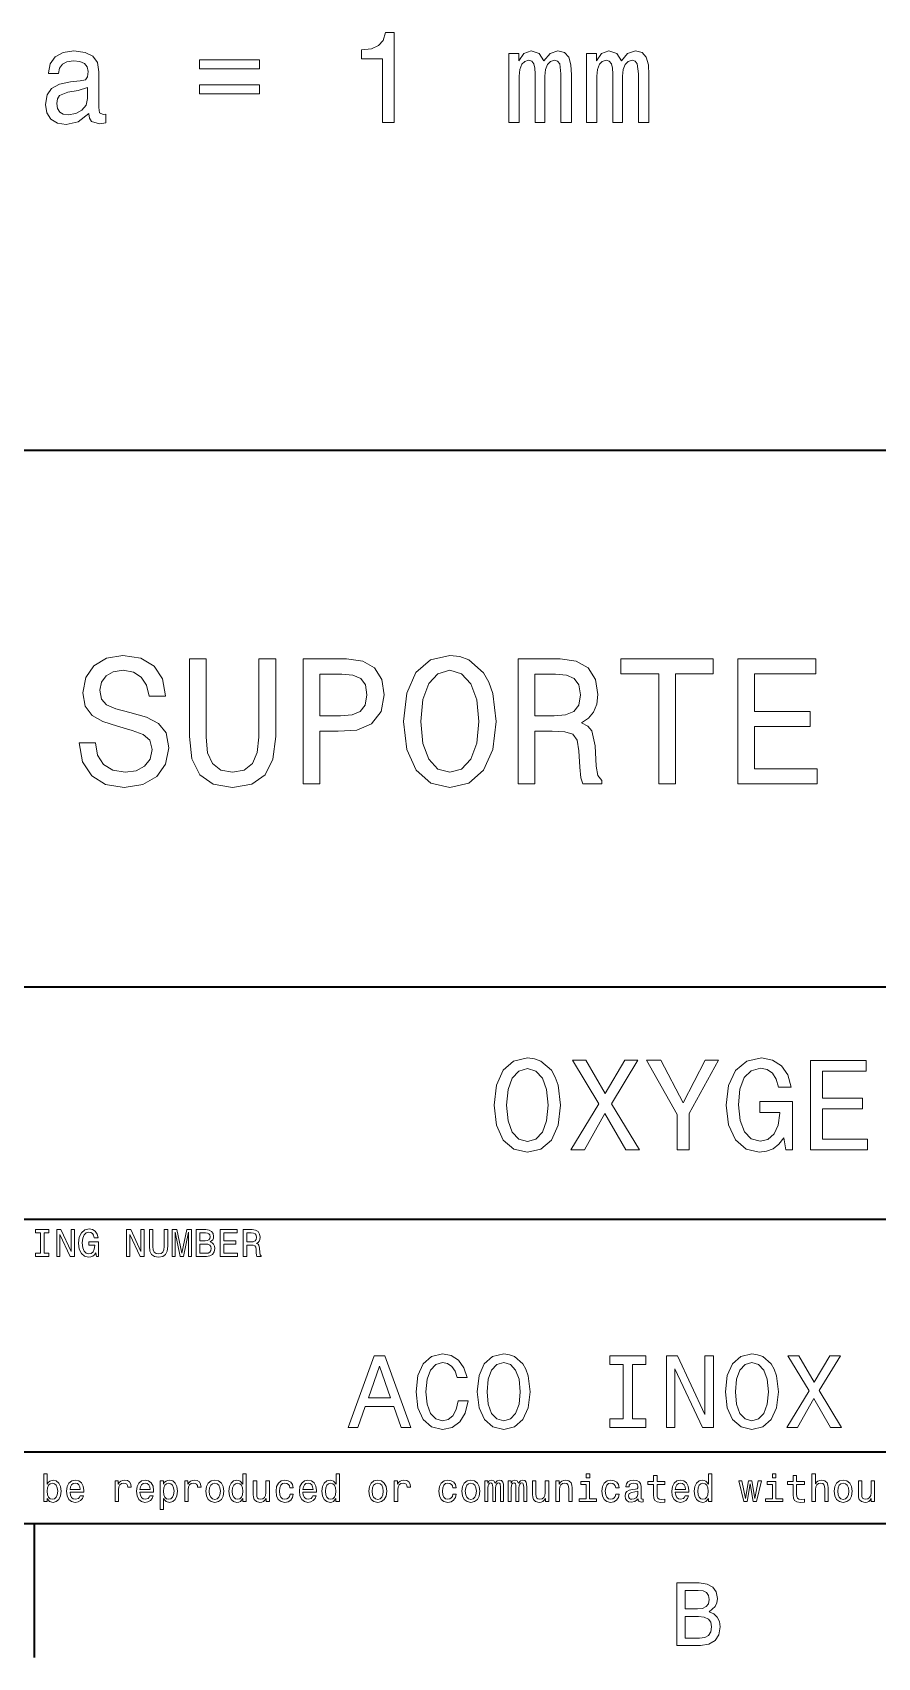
# Model space of a CAD drawing. Extents: x 0 to 594, y 0 to 420.
# Drawn here: x 445.3 to 492.5, y 2.5 to 93.3 of the extents above; entities that cross this region are included whole.
import ezdxf

# ---------------------------------------------------------------- set-up
doc = ezdxf.new("R2010")
doc.units = 0

msp = doc.modelspace()

# ---------------------------------------------------------------- linework, layer by layer
at = {"color": 7, "lineweight": 35}
for p, q in [((394, 70), (584, 70)), ((394, 40), (559, 40)), ((394, 27), (559, 27)), ((394, 14), (559, 14)), ((10, 10), (584, 10)), ((394, 10), (584, 10))]:
    msp.add_line(p, q, dxfattribs=at)
at = {"color": 7, "lineweight": 35, "ltscale": 0.1875}
msp.add_line((445.399994, 10), (445.399994, 2.5), dxfattribs=at)
at = {"color": 7, "lineweight": 13}
for points in [[(464.875397, 88.309875), (465.531036, 88.309875), (465.531036, 93.345901), (465.041107, 93.345901), (464.911438, 92.906418), (464.652069, 92.611031), (464.255798, 92.438118), (463.708252, 92.380478), (463.708252, 91.86895), (464.875397, 91.86895)], [(448.463318, 88.814201), (448.463318, 88.792587), (448.499329, 88.54763), (448.607391, 88.374718), (449.061279, 88.237831), (449.414307, 88.295464), (449.414307, 88.785378), (449.263, 88.763763), (449.061279, 88.85743), (449.025269, 89.145607), (449.025269, 91.148491), (448.938812, 91.660019), (448.686646, 92.020248), (448.247162, 92.236389), (447.627563, 92.315636), (447.022369, 92.229187), (446.575684, 91.98423), (446.294708, 91.602386), (446.20105, 91.098061), (446.20105, 91.054832), (446.770203, 91.054832), (446.820648, 91.35743), (446.979156, 91.573563), (447.238525, 91.703247), (447.605957, 91.753677), (447.958984, 91.717659), (448.211151, 91.609589), (448.362427, 91.422264), (448.412872, 91.162903), (448.384033, 90.860306), (448.268768, 90.709007), (447.980591, 90.636963), (447.440247, 90.57933), (446.820648, 90.449646), (446.381165, 90.219101), (446.121796, 89.858864), (446.042542, 89.325729), (446.114594, 88.85022), (446.337952, 88.497192), (446.698181, 88.273849), (447.195282, 88.194603), (447.865326, 88.345901)], [(454.652069, 91.811317), (454.652069, 91.314201), (458.002197, 91.314201), (458.002197, 91.811317)], [(471.935913, 88.309875), (472.519501, 88.309875), (472.519501, 90.896332), (472.555511, 91.285378), (472.663574, 91.56636), (472.829285, 91.732063), (473.045441, 91.796906), (473.218323, 91.739273), (473.333618, 91.595177), (473.391235, 91.35022), (473.412872, 91.026016), (473.412872, 88.309875), (473.960419, 88.309875), (473.960419, 90.896332), (473.996429, 91.278175), (474.104492, 91.559158), (474.277405, 91.732063), (474.493561, 91.796906), (474.666473, 91.739273), (474.781738, 91.595177), (474.85379, 91.026016), (474.85379, 88.309875), (475.437378, 88.309875), (475.437378, 90.982788), (475.401337, 91.537544), (475.286072, 91.962616), (475.055511, 92.221977), (474.680878, 92.315636), (474.241394, 92.171547), (473.902771, 91.753677), (473.6362, 92.164345), (473.189514, 92.315636), (472.77887, 92.171547), (472.497864, 91.768089), (472.497864, 92.178749), (471.935913, 92.178749)], [(476.273102, 88.309875), (476.856659, 88.309875), (476.856659, 90.896332), (476.8927, 91.285378), (477.000763, 91.56636), (477.166473, 91.732063), (477.382599, 91.796906), (477.555511, 91.739273), (477.670776, 91.595177), (477.728424, 91.35022), (477.750031, 91.026016), (477.750031, 88.309875), (478.297607, 88.309875), (478.297607, 90.896332), (478.333618, 91.278175), (478.441681, 91.559158), (478.614594, 91.732063), (478.83075, 91.796906), (479.003632, 91.739273), (479.118927, 91.595177), (479.190979, 91.026016), (479.190979, 88.309875), (479.774536, 88.309875), (479.774536, 90.982788), (479.738525, 91.537544), (479.62323, 91.962616), (479.3927, 92.221977), (479.018066, 92.315636), (478.578552, 92.171547), (478.23996, 91.753677), (477.973389, 92.164345), (477.526703, 92.315636), (477.116028, 92.171547), (476.835052, 91.768089), (476.835052, 92.178749), (476.273102, 92.178749)], [(448.391266, 89.664345), (448.30481, 89.289703), (448.074249, 89.001518), (447.728424, 88.814201), (447.303345, 88.749359), (447.029572, 88.785378), (446.835052, 88.90065), (446.712585, 89.102386), (446.676575, 89.383362), (446.705383, 89.635521), (446.820648, 89.815636), (447.281738, 90.017365), (447.865326, 90.103821), (448.391266, 90.276733)], [(454.652069, 90.41362), (454.652069, 89.923706), (458.002197, 89.923706), (458.002197, 90.41362)], [(448.829956, 53.643372), (447.912109, 53.643372), (448.113831, 52.574207), (448.618164, 51.787464), (449.394806, 51.3134), (450.443787, 51.14193), (451.482697, 51.303314), (452.259369, 51.747116), (452.753601, 52.443081), (452.93515, 53.36095), (452.783844, 54.188038), (452.360229, 54.722622), (451.674347, 55.075645), (450.75647, 55.337894), (449.969727, 55.529537), (449.455322, 55.751442), (449.162811, 56.074207), (449.072052, 56.578529), (449.162811, 57.032421), (449.425079, 57.375359), (449.828522, 57.607346), (450.38327, 57.688038), (450.94812, 57.587173), (451.391937, 57.314842), (451.684448, 56.86095), (451.825653, 56.245674), (452.7435, 56.245674), (452.7435, 56.26585), (452.582123, 57.213974), (452.108063, 57.920029), (451.361664, 58.363831), (450.353027, 58.515129), (449.445251, 58.363831), (448.739197, 57.940201), (448.285309, 57.28458), (448.123901, 56.437317), (448.255035, 55.680836), (448.638336, 55.166424), (449.2435, 54.823486), (450.070587, 54.561237), (450.887604, 54.32925), (451.502869, 54.107349), (451.876068, 53.78458), (452.007202, 53.260086), (451.886169, 52.725502), (451.573486, 52.322044), (451.099426, 52.069885), (450.484131, 51.989193), (449.798279, 52.100143), (449.273773, 52.422909), (448.940918, 52.947407)], [(454.085022, 53.996395), (454.226227, 52.735588), (454.670013, 51.837894), (455.416412, 51.323486), (456.495667, 51.14193), (457.56485, 51.323486), (458.311249, 51.837894), (458.755035, 52.725502), (458.906342, 53.996395), (458.906342, 58.333572), (457.968292, 58.333572), (457.968292, 53.945965), (457.877502, 53.088615), (457.605194, 52.473343), (457.141205, 52.110229), (456.495667, 51.989193), (455.829956, 52.110229), (455.365997, 52.473343), (455.093658, 53.078529), (455.01297, 53.945965), (455.01297, 58.333572), (454.085022, 58.333572)], [(460.439484, 51.333572), (461.367432, 51.333572), (461.367432, 54.288902), (462.39624, 54.288902), (463.43515, 54.339336), (464.262238, 54.692364), (464.796814, 55.378242), (464.978394, 56.31628), (464.837158, 57.183716), (464.433716, 57.819164), (463.768005, 58.20245), (462.860229, 58.333572), (460.439484, 58.333572)], [(466.047546, 54.833572), (466.229095, 53.260086), (466.753601, 52.100143), (467.570587, 51.384007), (468.639771, 51.14193), (469.698853, 51.384007), (470.52594, 52.100143), (471.040344, 53.260086), (471.231995, 54.833572), (471.040344, 56.396973), (470.818451, 57.032421), (470.52594, 57.556915), (469.698853, 58.273052), (469.194519, 58.454609), (468.639771, 58.525215), (467.560516, 58.273052), (466.7435, 57.567001), (466.229095, 56.407059)], [(472.462524, 51.333572), (473.400574, 51.333572), (473.400574, 54.288902), (474.358795, 54.288902), (475.06485, 54.258644), (475.508636, 54.117435), (475.750732, 53.78458), (475.851593, 53.18948), (475.902008, 52.2817), (475.962524, 51.6866), (476.083557, 51.333572), (477.142639, 51.333572), (477.142639, 51.525215), (476.910645, 51.807636), (476.829956, 52.33213), (476.759369, 53.461815), (476.587891, 54.298988), (476.355896, 54.561237), (475.992798, 54.75288), (476.39624, 55.005043), (476.67868, 55.358067), (476.860229, 55.801872), (476.920746, 56.336456), (476.779541, 57.183716), (476.376068, 57.819164), (475.710358, 58.20245), (474.802582, 58.333572), (472.462524, 58.333572)], [(480.319885, 51.333572), (481.247833, 51.333572), (481.247833, 57.486309), (483.365997, 57.486309), (483.365997, 58.333572), (478.19165, 58.333572), (478.19165, 57.486309), (480.319885, 57.486309)], [(484.737732, 51.333572), (489.175781, 51.333572), (489.175781, 52.180836), (485.66571, 52.180836), (485.66571, 54.551151), (488.792511, 54.551151), (488.792511, 55.388329), (485.66571, 55.388329), (485.66571, 57.486309), (489.095093, 57.486309), (489.095093, 58.333572), (484.737732, 58.333572)], [(462.608063, 57.476223), (463.213257, 57.415707), (463.657043, 57.224064), (463.919312, 56.871037), (464.010071, 56.31628), (463.90921, 55.731266), (463.636871, 55.378242), (463.172913, 55.196686), (462.537476, 55.146252), (461.367432, 55.146252), (461.367432, 57.476223)], [(467.015839, 54.833572), (467.126801, 56.054031), (467.459656, 56.951729), (467.97406, 57.496395), (468.639771, 57.688038), (469.29538, 57.496395), (469.809784, 56.941643), (470.142639, 56.043945), (470.263672, 54.833572), (470.142639, 53.61311), (469.809784, 52.715416), (469.29538, 52.17075), (468.639771, 51.989193), (467.97406, 52.17075), (467.459656, 52.715416), (467.126801, 53.603024)], [(474.540344, 57.476223), (475.155609, 57.415707), (475.589325, 57.224064), (475.861664, 56.871037), (475.952454, 56.31628), (475.851593, 55.731266), (475.579254, 55.378242), (475.115265, 55.196686), (474.479828, 55.146252), (473.400574, 55.146252), (473.400574, 57.476223)], [(471.125366, 33.381126), (471.255035, 32.257206), (471.629669, 31.428675), (472.213257, 30.917147), (472.976929, 30.744236), (473.733429, 30.917147), (474.324188, 31.428675), (474.69162, 32.257206), (474.828522, 33.381126), (474.69162, 34.497841), (474.533142, 34.951729), (474.324188, 35.32637), (473.733429, 35.837898), (473.373199, 35.967579), (472.976929, 36.018013), (472.206055, 35.837898), (471.622467, 35.333572), (471.255035, 34.505043)], [(475.404877, 30.881124), (476.161377, 30.881124), (477.306915, 32.905621), (478.47406, 30.881124), (479.237732, 30.881124), (477.674347, 33.453171), (479.158508, 35.888329), (478.430817, 35.888329), (477.328522, 34.036743), (476.247833, 35.888329), (475.491333, 35.888329), (476.968292, 33.445965)], [(482.02594, 30.881124), (482.02594, 32.905621), (483.668579, 35.888329), (482.919312, 35.888329), (481.687317, 33.518013), (480.440918, 35.888329), (479.641205, 35.888329), (481.355896, 32.862392), (481.355896, 30.881124)], [(487.306915, 31.551153), (487.429382, 30.881124), (487.789612, 30.881124), (487.789612, 33.582855), (485.966858, 33.582855), (485.966858, 32.970463), (487.090759, 32.970463), (487.090759, 32.927235), (487.004303, 32.264408), (486.773773, 31.774496), (486.420746, 31.464699), (485.981262, 31.363834), (485.491333, 31.493517), (485.109497, 31.882565), (484.864532, 32.523777), (484.778076, 33.402737), (484.85733, 34.274498), (485.102295, 34.915707), (485.491333, 35.304756), (486.017273, 35.441643), (486.377502, 35.369598), (486.672913, 35.16787), (486.889038, 34.82925), (487.011536, 34.375362), (487.724792, 34.375362), (487.537445, 35.067001), (487.184418, 35.585735), (486.687317, 35.902737), (486.060516, 36.018013), (485.239197, 35.837898), (484.619598, 35.311958), (484.223328, 34.483429), (484.086456, 33.381126), (484.223328, 32.271614), (484.619598, 31.443085), (485.203156, 30.917147), (485.938019, 30.744236), (486.348694, 30.801874), (486.716125, 30.945967), (487.033142, 31.198128)], [(488.812683, 30.881124), (491.982697, 30.881124), (491.982697, 31.486311), (489.475494, 31.486311), (489.475494, 33.179394), (491.708923, 33.179394), (491.708923, 33.777378), (489.475494, 33.777378), (489.475494, 35.275936), (491.925049, 35.275936), (491.925049, 35.881126), (488.812683, 35.881126)], [(471.816986, 33.381126), (471.89624, 34.252884), (472.134003, 34.894093), (472.501434, 35.283142), (472.976929, 35.420029), (473.445251, 35.283142), (473.812683, 34.886887), (474.050415, 34.245678), (474.136871, 33.381126), (474.050415, 32.509365), (473.812683, 31.868156), (473.445251, 31.479107), (472.976929, 31.349424), (472.501434, 31.479107), (472.134003, 31.868156), (471.89624, 32.502163)], [(445.755768, 25.100143), (445.479095, 25.100143), (445.479095, 24.918587), (446.231262, 24.918587), (446.231262, 25.100143), (445.95462, 25.100143), (445.95462, 26.23703), (446.231262, 26.23703), (446.231262, 26.418587), (445.479095, 26.418587), (445.479095, 26.23703), (445.755768, 26.23703)], [(446.663544, 24.918587), (446.842926, 24.918587), (446.842926, 26.148415), (447.417877, 24.918587), (447.649139, 24.918587), (447.649139, 26.418587), (447.46759, 26.418587), (447.46759, 25.188759), (446.899139, 26.418587), (446.663544, 26.418587)], [(448.853027, 25.119595), (448.889771, 24.918587), (448.997833, 24.918587), (448.997833, 25.729105), (448.451019, 25.729105), (448.451019, 25.545387), (448.788177, 25.545387), (448.788177, 25.532419), (448.762238, 25.333572), (448.693085, 25.186598), (448.587189, 25.093658), (448.455322, 25.0634), (448.30835, 25.102304), (448.193817, 25.219019), (448.120331, 25.411383), (448.094391, 25.675072), (448.118164, 25.936598), (448.19165, 26.128962), (448.30835, 26.245676), (448.466125, 26.286743), (448.574219, 26.265129), (448.662811, 26.204609), (448.727661, 26.103025), (448.764404, 25.966858), (448.978394, 25.966858), (448.92218, 26.174351), (448.816284, 26.329969), (448.667145, 26.425072), (448.479095, 26.459654), (448.232697, 26.405619), (448.046844, 26.247837), (447.927948, 25.999279), (447.886902, 25.668587), (447.927948, 25.335733), (448.046844, 25.087175), (448.221893, 24.929394), (448.442352, 24.87752), (448.565552, 24.894812), (448.675781, 24.93804), (448.770905, 25.013687)], [(450.567017, 24.918587), (450.746399, 24.918587), (450.746399, 26.148415), (451.32132, 24.918587), (451.552582, 24.918587), (451.552582, 26.418587), (451.371033, 26.418587), (451.371033, 25.188759), (450.802582, 26.418587), (450.567017, 26.418587)], [(451.844391, 25.489191), (451.874634, 25.219019), (451.969727, 25.026655), (452.1297, 24.916426), (452.360962, 24.87752), (452.590057, 24.916426), (452.75, 25.026655), (452.845093, 25.216858), (452.877533, 25.489191), (452.877533, 26.418587), (452.676514, 26.418587), (452.676514, 25.478386), (452.657074, 25.294668), (452.598694, 25.162823), (452.499268, 25.085012), (452.360962, 25.059076), (452.218292, 25.085012), (452.118866, 25.162823), (452.060516, 25.292505), (452.043243, 25.478386), (452.043243, 26.418587), (451.844391, 26.418587)], [(453.121765, 24.918587), (453.288177, 24.918587), (453.288177, 26.280258), (453.569153, 24.918587), (453.755035, 24.918587), (454.033875, 26.280258), (454.033875, 24.918587), (454.202454, 24.918587), (454.202454, 26.418587), (453.938751, 26.418587), (453.662109, 25.095819), (453.387604, 26.418587), (453.121765, 26.418587)], [(455.233429, 25.729105), (455.384735, 25.854465), (455.423645, 25.938759), (455.436615, 26.042505), (455.408508, 26.204609), (455.324219, 26.321325), (455.188049, 26.392651), (454.997833, 26.418587), (454.463989, 26.418587), (454.463989, 24.918587), (455.028107, 24.918587), (455.229095, 24.948847), (455.378235, 25.037462), (455.471191, 25.177952), (455.503601, 25.368155), (455.484161, 25.495676), (455.432281, 25.601583), (455.347992, 25.679394)], [(455.810516, 24.918587), (456.761536, 24.918587), (456.761536, 25.100143), (456.009369, 25.100143), (456.009369, 25.608068), (456.679382, 25.608068), (456.679382, 25.787462), (456.009369, 25.787462), (456.009369, 26.23703), (456.744232, 26.23703), (456.744232, 26.418587), (455.810516, 26.418587)], [(457.083588, 24.918587), (457.284576, 24.918587), (457.284576, 25.551872), (457.489929, 25.551872), (457.641205, 25.545387), (457.736328, 25.515129), (457.788177, 25.443804), (457.809814, 25.31628), (457.820618, 25.121758), (457.833588, 24.994236), (457.859497, 24.918587), (458.086456, 24.918587), (458.086456, 24.959654), (458.036743, 25.020172), (458.01947, 25.132565), (458.004333, 25.37464), (457.96759, 25.554033), (457.917877, 25.610229), (457.840057, 25.651297), (457.926514, 25.70533), (457.98703, 25.780979), (458.02594, 25.87608), (458.03891, 25.990633), (458.008636, 26.17219), (457.92218, 26.308357), (457.779541, 26.39049), (457.585022, 26.418587), (457.083588, 26.418587)], [(454.956787, 25.796108), (454.662842, 25.796108), (454.662842, 26.239193), (454.97406, 26.239193), (455.09079, 26.226223), (455.172913, 26.187319), (455.222626, 26.120316), (455.239929, 26.020893), (455.220459, 25.921469), (455.168579, 25.852304), (455.079987, 25.809076)], [(455.004333, 25.097982), (454.662842, 25.097982), (454.662842, 25.614552), (454.984863, 25.614552), (455.121033, 25.599422), (455.218292, 25.554033), (455.276672, 25.476223), (455.296112, 25.363832), (455.276672, 25.244955), (455.222626, 25.162823), (455.131836, 25.113111)], [(457.528809, 26.234869), (457.660675, 26.221901), (457.753601, 26.180834), (457.811951, 26.105186), (457.831421, 25.986311), (457.809814, 25.86095), (457.751434, 25.785301), (457.652008, 25.746397), (457.515839, 25.73559), (457.284576, 25.73559), (457.284576, 26.234869)], [(462.959625, 15.36023), (463.489899, 15.36023), (463.910645, 16.536022), (465.507202, 16.536022), (465.927948, 15.36023), (466.469727, 15.36023), (465.005737, 19.365993), (464.417847, 19.365993)], [(469.115265, 16.847261), (468.999969, 16.363111), (468.809784, 16.01729), (468.544647, 15.804034), (468.233398, 15.73487), (467.858765, 15.838616), (467.564819, 16.149857), (467.368866, 16.657061), (467.30545, 17.360229), (467.368866, 18.057636), (467.559052, 18.570604), (467.852997, 18.881844), (468.233398, 18.991354), (468.510071, 18.933718), (468.746368, 18.772335), (468.930817, 18.512968), (469.057617, 18.155619), (469.605164, 18.155619), (469.432251, 18.703171), (469.132538, 19.118156), (468.723328, 19.377522), (468.233398, 19.46974), (467.622467, 19.325649), (467.155609, 18.92219), (466.855896, 18.259365), (466.752136, 17.360229), (466.855896, 16.461096), (467.155609, 15.798271), (467.622467, 15.389049), (468.233398, 15.25072), (468.76944, 15.36023), (469.201721, 15.665706), (469.507202, 16.167147), (469.668579, 16.847261)], [(470.170013, 17.360229), (470.273773, 16.461096), (470.573456, 15.798271), (471.040344, 15.389049), (471.651276, 15.25072), (472.25647, 15.389049), (472.729095, 15.798271), (473.023041, 16.461096), (473.132538, 17.360229), (473.023041, 18.253601), (472.89624, 18.616714), (472.729095, 18.916426), (472.25647, 19.325649), (471.968292, 19.429394), (471.651276, 19.46974), (471.034576, 19.325649), (470.567719, 18.92219), (470.273773, 18.259365)], [(478.325623, 15.84438), (477.587891, 15.84438), (477.587891, 15.36023), (479.593628, 15.36023), (479.593628, 15.84438), (478.855896, 15.84438), (478.855896, 18.87608), (479.593628, 18.87608), (479.593628, 19.360229), (477.587891, 19.360229), (477.587891, 18.87608), (478.325623, 18.87608)], [(480.746368, 15.36023), (481.224762, 15.36023), (481.224762, 18.639769), (482.757904, 15.36023), (483.374634, 15.36023), (483.374634, 19.360229), (482.890472, 19.360229), (482.890472, 16.080692), (481.374634, 19.360229), (480.746368, 19.360229)], [(484.048981, 17.360229), (484.15271, 16.461096), (484.452423, 15.798271), (484.919281, 15.389049), (485.530243, 15.25072), (486.135437, 15.389049), (486.608063, 15.798271), (486.902008, 16.461096), (487.011505, 17.360229), (486.902008, 18.253601), (486.775208, 18.616714), (486.608063, 18.916426), (486.135437, 19.325649), (485.847229, 19.429394), (485.530243, 19.46974), (484.913513, 19.325649), (484.446655, 18.92219), (484.15271, 18.259365)], [(487.472595, 15.36023), (488.077789, 15.36023), (488.994232, 16.979828), (489.927948, 15.36023), (490.538879, 15.36023), (489.288177, 17.417868), (490.475494, 19.365993), (489.893341, 19.365993), (489.011505, 17.884726), (488.146942, 19.365993), (487.541779, 19.365993), (488.723328, 17.412104)], [(464.095093, 17.025936), (464.711792, 18.789625), (465.328522, 17.025936)], [(470.723328, 17.360229), (470.786713, 18.057636), (470.976929, 18.570604), (471.270874, 18.881844), (471.651276, 18.991354), (472.025909, 18.881844), (472.319855, 18.564842), (472.510071, 18.051872), (472.579224, 17.360229), (472.510071, 16.662825), (472.319855, 16.149857), (472.025909, 15.838616), (471.651276, 15.73487), (471.270874, 15.838616), (470.976929, 16.149857), (470.786713, 16.657061)], [(484.602295, 17.360229), (484.66568, 18.057636), (484.855896, 18.570604), (485.149841, 18.881844), (485.530243, 18.991354), (485.904877, 18.881844), (486.198822, 18.564842), (486.389038, 18.051872), (486.458191, 17.360229), (486.389038, 16.662825), (486.198822, 16.149857), (485.904877, 15.838616), (485.530243, 15.73487), (485.149841, 15.838616), (484.855896, 16.149857), (484.66568, 16.657061)], [(446.127502, 11.393732), (446.268005, 11.227305), (446.460358, 11.173271), (446.641907, 11.214337), (446.786743, 11.337536), (446.877502, 11.534222), (446.912079, 11.79575), (446.877502, 12.057277), (446.784576, 12.251801), (446.641907, 12.372839), (446.460358, 12.416066), (446.270142, 12.359871), (446.192352, 12.290707), (446.127502, 12.197767), (446.127502, 12.766211), (445.937317, 12.766211), (445.937317, 11.214337), (446.127502, 11.214337)], [(457.070587, 11.393732), (457.070587, 11.214337), (457.260773, 11.214337), (457.260773, 12.766211), (457.072754, 12.766211), (457.072754, 12.197767), (456.927917, 12.362032), (456.839294, 12.400937), (456.737732, 12.416066), (456.554016, 12.372839), (456.411346, 12.251801), (456.31842, 12.057277), (456.286011, 11.79575), (456.31842, 11.534222), (456.411346, 11.337536), (456.554016, 11.214337), (456.737732, 11.173271), (456.839294, 11.188401), (456.930084, 11.227305)], [(462.275208, 11.393732), (462.275208, 11.214337), (462.465393, 11.214337), (462.465393, 12.766211), (462.277344, 12.766211), (462.277344, 12.197767), (462.132538, 12.362032), (462.043915, 12.400937), (461.942322, 12.416066), (461.758606, 12.372839), (461.615967, 12.251801), (461.523041, 12.057277), (461.490601, 11.79575), (461.523041, 11.534222), (461.615967, 11.337536), (461.758606, 11.214337), (461.942322, 11.173271), (462.043915, 11.188401), (462.134705, 11.227305)], [(476.462524, 12.766211), (476.261536, 12.766211), (476.261536, 12.550073), (476.462524, 12.550073)], [(483.093689, 11.393732), (483.093689, 11.214337), (483.283875, 11.214337), (483.283875, 12.766211), (483.095825, 12.766211), (483.095825, 12.197767), (482.951019, 12.362032), (482.862396, 12.400937), (482.760803, 12.416066), (482.577087, 12.372839), (482.434448, 12.251801), (482.341522, 12.057277), (482.309082, 11.79575), (482.341522, 11.534222), (482.434448, 11.337536), (482.577087, 11.214337), (482.760803, 11.173271), (482.862396, 11.188401), (482.953186, 11.227305)], [(486.871765, 12.766211), (486.670776, 12.766211), (486.670776, 12.550073), (486.871765, 12.550073)], [(488.8862, 11.214337), (489.076385, 11.214337), (489.076385, 11.884366), (489.095856, 12.037825), (489.158508, 12.150216), (489.255798, 12.21938), (489.385468, 12.245317), (489.489227, 12.223703), (489.554077, 12.165346), (489.586487, 12.068084), (489.59729, 11.938401), (489.59729, 11.214337), (489.787476, 11.214337), (489.787476, 11.977305), (489.778839, 12.130764), (489.739929, 12.258286), (489.612427, 12.375), (489.413574, 12.416066), (489.305481, 12.400937), (489.212555, 12.359871), (489.134766, 12.295029), (489.076385, 12.206412), (489.076385, 12.766211), (488.8862, 12.766211)], [(446.71756, 11.79575), (446.695953, 11.601225), (446.637604, 11.458573), (446.544647, 11.372118), (446.427948, 11.34402), (446.300415, 11.372118), (446.207489, 11.458573), (446.149109, 11.599064), (446.129669, 11.79575), (446.149109, 11.990274), (446.207489, 12.130764), (446.300415, 12.215057), (446.427948, 12.245317), (446.544647, 12.215057), (446.637604, 12.128603), (446.695953, 11.988112)], [(447.41568, 11.739553), (448.176483, 11.739553), (448.17865, 11.82817), (448.144073, 12.076729), (448.048981, 12.262609), (447.897675, 12.375), (447.696655, 12.416066), (447.5, 12.372839), (447.348694, 12.251801), (447.251434, 12.055116), (447.216858, 11.79575), (447.249268, 11.5299), (447.346527, 11.335375), (447.495667, 11.214337), (447.690186, 11.173271), (447.858765, 11.201369), (447.997101, 11.274856), (448.098694, 11.391571), (448.157043, 11.547191), (447.968994, 11.547191), (447.930115, 11.460735), (447.873901, 11.395893), (447.713959, 11.34402), (447.590759, 11.367796), (447.497833, 11.443444), (447.437317, 11.566643), (447.41568, 11.733069)], [(447.41568, 11.899496), (447.439453, 12.048632), (447.497833, 12.158862), (447.586426, 12.225864), (447.703156, 12.24964), (447.817719, 12.225864), (447.906311, 12.158862), (447.960358, 12.048632), (447.979797, 11.899496)], [(449.922882, 11.214337), (450.113098, 11.214337), (450.113098, 11.877882), (450.132538, 12.037825), (450.190918, 12.152378), (450.286011, 12.221542), (450.413513, 12.245317), (450.508636, 12.230187), (450.579956, 12.18696), (450.623169, 12.113473), (450.638306, 12.01405), (450.830688, 12.01405), (450.804749, 12.189121), (450.733398, 12.314482), (450.614532, 12.39013), (450.452423, 12.416066), (450.342194, 12.398775), (450.247101, 12.355548), (450.162811, 12.282061), (450.095795, 12.182637), (450.095795, 12.375), (449.922882, 12.375)], [(451.319153, 11.739553), (452.079956, 11.739553), (452.082123, 11.82817), (452.047546, 12.076729), (451.952423, 12.262609), (451.801147, 12.375), (451.600128, 12.416066), (451.403442, 12.372839), (451.252136, 12.251801), (451.154877, 12.055116), (451.1203, 11.79575), (451.15271, 11.5299), (451.249969, 11.335375), (451.399109, 11.214337), (451.593628, 11.173271), (451.762238, 11.201369), (451.900543, 11.274856), (452.002136, 11.391571), (452.060486, 11.547191), (451.872467, 11.547191), (451.833557, 11.460735), (451.777344, 11.395893), (451.617401, 11.34402), (451.494202, 11.367796), (451.401276, 11.443444), (451.340759, 11.566643), (451.319153, 11.733069)], [(451.319153, 11.899496), (451.342926, 12.048632), (451.401276, 12.158862), (451.489899, 12.225864), (451.606598, 12.24964), (451.721161, 12.225864), (451.809784, 12.158862), (451.8638, 12.048632), (451.88327, 11.899496)], [(452.63327, 12.195605), (452.63327, 12.375), (452.443054, 12.375), (452.443054, 10.76477), (452.63327, 10.76477), (452.63327, 11.391571), (452.700256, 11.289986), (452.775909, 11.222982), (452.966125, 11.173271), (453.147675, 11.214337), (453.290314, 11.337536), (453.38327, 11.532061), (453.417847, 11.79575), (453.38327, 12.057277), (453.290314, 12.251801), (453.147675, 12.372839), (452.966125, 12.416066), (452.862366, 12.403098), (452.773743, 12.362032), (452.69812, 12.292868)], [(452.933685, 11.34402), (452.806183, 11.372118), (452.713226, 11.458573), (452.654877, 11.599064), (452.635437, 11.79575), (452.654877, 11.990274), (452.713226, 12.130764), (452.806183, 12.215057), (452.933685, 12.245317), (453.050415, 12.215057), (453.143341, 12.128603), (453.201721, 11.988112), (453.223328, 11.79575), (453.201721, 11.601225), (453.143341, 11.458573), (453.050415, 11.372118)], [(453.826355, 11.214337), (454.016541, 11.214337), (454.016541, 11.877882), (454.036011, 12.037825), (454.09436, 12.152378), (454.189453, 12.221542), (454.316986, 12.245317), (454.412079, 12.230187), (454.483398, 12.18696), (454.526642, 12.113473), (454.541748, 12.01405), (454.734131, 12.01405), (454.708191, 12.189121), (454.636871, 12.314482), (454.517975, 12.39013), (454.355896, 12.416066), (454.245667, 12.398775), (454.150543, 12.355548), (454.066254, 12.282061), (453.999268, 12.182637), (453.999268, 12.375), (453.826355, 12.375)], [(454.999969, 11.793588), (455.034546, 11.5299), (455.133972, 11.335375), (455.291748, 11.214337), (455.503571, 11.173271), (455.713226, 11.214337), (455.871002, 11.333214), (455.970428, 11.527738), (456.007172, 11.793588), (455.970428, 12.057277), (455.871002, 12.253963), (455.713226, 12.372839), (455.503571, 12.416066), (455.291748, 12.372839), (455.133972, 12.251801), (455.034546, 12.057277)], [(455.194489, 11.79575), (455.213959, 11.990274), (455.274475, 12.130764), (455.371735, 12.217219), (455.503571, 12.247478), (455.63327, 12.217219), (455.73053, 12.132925), (455.791046, 11.990274), (455.812653, 11.79575), (455.791046, 11.599064), (455.73053, 11.456412), (455.63327, 11.369957), (455.503571, 11.341859), (455.371735, 11.369957), (455.274475, 11.456412), (455.213959, 11.599064)], [(456.770142, 12.245317), (456.895508, 12.215057), (456.990601, 12.130764), (457.046814, 11.990274), (457.06842, 11.79575), (457.046814, 11.599064), (456.990601, 11.458573), (456.895508, 11.372118), (456.770142, 11.34402), (456.651276, 11.372118), (456.560486, 11.458573), (456.499969, 11.601225), (456.48053, 11.79575), (456.499969, 11.988112), (456.560486, 12.128603), (456.651276, 12.215057)], [(458.553284, 12.375), (458.363098, 12.375), (458.363098, 11.704971), (458.341461, 11.549352), (458.278778, 11.43696), (458.181519, 11.367796), (458.054016, 11.346182), (457.952423, 11.363473), (457.887573, 11.415346), (457.85083, 11.503963), (457.842194, 11.629323), (457.842194, 12.375), (457.651978, 12.375), (457.651978, 11.612032), (457.658478, 11.458573), (457.699524, 11.331052), (457.82489, 11.214337), (458.025909, 11.173271), (458.133972, 11.188401), (458.226929, 11.227305), (458.306885, 11.294309), (458.371735, 11.391571), (458.371735, 11.214337), (458.553284, 11.214337)], [(459.698822, 11.990274), (459.886841, 11.990274), (459.847961, 12.163185), (459.755005, 12.299352), (459.610199, 12.383646), (459.42215, 12.416066), (459.214661, 12.372839), (459.056885, 12.251801), (458.957458, 12.055116), (458.922882, 11.791427), (458.955292, 11.5299), (459.052551, 11.335375), (459.206024, 11.214337), (459.41568, 11.173271), (459.601563, 11.205692), (459.746368, 11.29647), (459.845795, 11.439121), (459.889038, 11.629323), (459.707458, 11.629323), (459.675049, 11.508286), (459.614532, 11.417507), (459.528076, 11.361311), (459.42215, 11.34402), (459.290314, 11.372118), (459.195221, 11.458573), (459.136841, 11.599064), (459.117401, 11.797911), (459.136841, 11.992435), (459.197388, 12.132925), (459.294647, 12.21938), (459.42215, 12.24964), (459.534546, 12.230187), (459.618835, 12.180475), (459.675049, 12.098343)], [(460.427216, 11.739553), (461.188019, 11.739553), (461.190186, 11.82817), (461.155579, 12.076729), (461.060486, 12.262609), (460.90918, 12.375), (460.708191, 12.416066), (460.511505, 12.372839), (460.360199, 12.251801), (460.262939, 12.055116), (460.228363, 11.79575), (460.260773, 11.5299), (460.358032, 11.335375), (460.507172, 11.214337), (460.701691, 11.173271), (460.8703, 11.201369), (461.008606, 11.274856), (461.110199, 11.391571), (461.168579, 11.547191), (460.98053, 11.547191), (460.94162, 11.460735), (460.885437, 11.395893), (460.725464, 11.34402), (460.602295, 11.367796), (460.509338, 11.443444), (460.448822, 11.566643), (460.427216, 11.733069)], [(460.427216, 11.899496), (460.450989, 12.048632), (460.509338, 12.158862), (460.597961, 12.225864), (460.714661, 12.24964), (460.829224, 12.225864), (460.917847, 12.158862), (460.971863, 12.048632), (460.991333, 11.899496)], [(461.974762, 12.245317), (462.100128, 12.215057), (462.195221, 12.130764), (462.251404, 11.990274), (462.273041, 11.79575), (462.251404, 11.599064), (462.195221, 11.458573), (462.100128, 11.372118), (461.974762, 11.34402), (461.855896, 11.372118), (461.765106, 11.458573), (461.70459, 11.601225), (461.68512, 11.79575), (461.70459, 11.988112), (461.765106, 12.128603), (461.855896, 12.215057)], [(464.108032, 11.793588), (464.142639, 11.5299), (464.242065, 11.335375), (464.399841, 11.214337), (464.611633, 11.173271), (464.821289, 11.214337), (464.979095, 11.333214), (465.078491, 11.527738), (465.115265, 11.793588), (465.078491, 12.057277), (464.979095, 12.253963), (464.821289, 12.372839), (464.611633, 12.416066), (464.399841, 12.372839), (464.242065, 12.251801), (464.142639, 12.057277)], [(464.302582, 11.79575), (464.322021, 11.990274), (464.382538, 12.130764), (464.479797, 12.217219), (464.611633, 12.247478), (464.741333, 12.217219), (464.838593, 12.132925), (464.899109, 11.990274), (464.920715, 11.79575), (464.899109, 11.599064), (464.838593, 11.456412), (464.741333, 11.369957), (464.611633, 11.341859), (464.479797, 11.369957), (464.382538, 11.456412), (464.322021, 11.599064)], [(465.536743, 11.214337), (465.726929, 11.214337), (465.726929, 11.877882), (465.746368, 12.037825), (465.804749, 12.152378), (465.899841, 12.221542), (466.027344, 12.245317), (466.122467, 12.230187), (466.193787, 12.18696), (466.237, 12.113473), (466.252136, 12.01405), (466.444519, 12.01405), (466.418579, 12.189121), (466.347229, 12.314482), (466.228363, 12.39013), (466.066254, 12.416066), (465.956024, 12.398775), (465.860931, 12.355548), (465.776642, 12.282061), (465.709625, 12.182637), (465.709625, 12.375), (465.536743, 12.375)], [(468.806885, 11.990274), (468.994934, 11.990274), (468.956055, 12.163185), (468.863098, 12.299352), (468.718292, 12.383646), (468.530243, 12.416066), (468.322754, 12.372839), (468.164978, 12.251801), (468.065552, 12.055116), (468.030975, 11.791427), (468.063385, 11.5299), (468.160645, 11.335375), (468.314117, 11.214337), (468.523773, 11.173271), (468.709656, 11.205692), (468.854462, 11.29647), (468.953888, 11.439121), (468.997101, 11.629323), (468.815552, 11.629323), (468.783142, 11.508286), (468.722595, 11.417507), (468.636169, 11.361311), (468.530243, 11.34402), (468.398407, 11.372118), (468.303284, 11.458573), (468.244934, 11.599064), (468.225494, 11.797911), (468.244934, 11.992435), (468.305481, 12.132925), (468.40271, 12.21938), (468.530243, 12.24964), (468.642639, 12.230187), (468.726929, 12.180475), (468.783142, 12.098343)], [(469.312683, 11.793588), (469.34726, 11.5299), (469.446686, 11.335375), (469.604462, 11.214337), (469.816284, 11.173271), (470.02594, 11.214337), (470.183716, 11.333214), (470.283142, 11.527738), (470.319885, 11.793588), (470.283142, 12.057277), (470.183716, 12.253963), (470.02594, 12.372839), (469.816284, 12.416066), (469.604462, 12.372839), (469.446686, 12.251801), (469.34726, 12.057277)], [(469.507202, 11.79575), (469.526642, 11.990274), (469.587158, 12.130764), (469.684418, 12.217219), (469.816284, 12.247478), (469.945953, 12.217219), (470.043213, 12.132925), (470.103729, 11.990274), (470.125366, 11.79575), (470.103729, 11.599064), (470.043213, 11.456412), (469.945953, 11.369957), (469.816284, 11.341859), (469.684418, 11.369957), (469.587158, 11.456412), (469.526642, 11.599064)], [(470.59436, 11.214337), (470.76944, 11.214337), (470.76944, 11.990274), (470.780243, 12.106989), (470.812683, 12.191282), (470.862366, 12.240994), (470.927216, 12.260447), (470.979095, 12.243155), (471.013672, 12.199928), (471.030975, 12.126441), (471.037445, 12.029179), (471.037445, 11.214337), (471.201721, 11.214337), (471.201721, 11.990274), (471.212524, 12.104827), (471.244934, 12.189121), (471.296814, 12.240994), (471.361664, 12.260447), (471.413544, 12.243155), (471.44812, 12.199928), (471.469727, 12.029179), (471.469727, 11.214337), (471.644806, 11.214337), (471.644806, 12.016211), (471.634003, 12.182637), (471.599426, 12.310159), (471.530243, 12.387968), (471.417847, 12.416066), (471.286011, 12.372839), (471.184448, 12.247478), (471.104462, 12.370678), (470.970459, 12.416066), (470.84726, 12.372839), (470.76297, 12.251801), (470.76297, 12.375), (470.59436, 12.375)], [(471.895538, 11.214337), (472.070618, 11.214337), (472.070618, 11.990274), (472.081421, 12.106989), (472.113831, 12.191282), (472.163544, 12.240994), (472.228394, 12.260447), (472.280243, 12.243155), (472.314819, 12.199928), (472.332123, 12.126441), (472.338623, 12.029179), (472.338623, 11.214337), (472.502869, 11.214337), (472.502869, 11.990274), (472.513672, 12.104827), (472.546112, 12.189121), (472.597961, 12.240994), (472.662811, 12.260447), (472.714691, 12.243155), (472.749268, 12.199928), (472.770874, 12.029179), (472.770874, 11.214337), (472.945953, 11.214337), (472.945953, 12.016211), (472.93515, 12.182637), (472.900574, 12.310159), (472.831421, 12.387968), (472.719025, 12.416066), (472.587158, 12.372839), (472.485596, 12.247478), (472.405609, 12.370678), (472.271606, 12.416066), (472.148407, 12.372839), (472.064117, 12.251801), (472.064117, 12.375), (471.895538, 12.375)], [(474.167145, 12.375), (473.976929, 12.375), (473.976929, 11.704971), (473.955322, 11.549352), (473.892639, 11.43696), (473.79538, 11.367796), (473.667847, 11.346182), (473.566284, 11.363473), (473.501434, 11.415346), (473.464691, 11.503963), (473.456055, 11.629323), (473.456055, 12.375), (473.265839, 12.375), (473.265839, 11.612032), (473.272339, 11.458573), (473.313416, 11.331052), (473.438751, 11.214337), (473.639771, 11.173271), (473.747833, 11.188401), (473.840759, 11.227305), (473.920746, 11.294309), (473.985596, 11.391571), (473.985596, 11.214337), (474.167145, 11.214337)], [(474.573486, 11.214337), (474.763672, 11.214337), (474.763672, 11.884366), (474.783142, 12.037825), (474.845825, 12.150216), (474.943085, 12.21938), (475.072754, 12.245317), (475.176514, 12.223703), (475.241364, 12.165346), (475.273773, 12.068084), (475.284576, 11.938401), (475.284576, 11.214337), (475.474792, 11.214337), (475.474792, 11.977305), (475.466125, 12.130764), (475.427246, 12.258286), (475.299713, 12.375), (475.100861, 12.416066), (474.990631, 12.400937), (474.897705, 12.359871), (474.817719, 12.290707), (474.755035, 12.197767), (474.755035, 12.375), (474.573486, 12.375)], [(476.456055, 11.37428), (476.456055, 12.336096), (475.96759, 12.336096), (475.96759, 12.173991), (476.265869, 12.173991), (476.265869, 11.37428), (475.876801, 11.37428), (475.876801, 11.214337), (476.849426, 11.214337), (476.849426, 11.37428)], [(477.914978, 11.990274), (478.103027, 11.990274), (478.064117, 12.163185), (477.971191, 12.299352), (477.826355, 12.383646), (477.638336, 12.416066), (477.430847, 12.372839), (477.273071, 12.251801), (477.173645, 12.055116), (477.139038, 11.791427), (477.171478, 11.5299), (477.268738, 11.335375), (477.42218, 11.214337), (477.631836, 11.173271), (477.817719, 11.205692), (477.962524, 11.29647), (478.061951, 11.439121), (478.105194, 11.629323), (477.923645, 11.629323), (477.891205, 11.508286), (477.830688, 11.417507), (477.744232, 11.361311), (477.638336, 11.34402), (477.50647, 11.372118), (477.411377, 11.458573), (477.353027, 11.599064), (477.333588, 11.797911), (477.353027, 11.992435), (477.413544, 12.132925), (477.510803, 12.21938), (477.638336, 12.24964), (477.750732, 12.230187), (477.835022, 12.180475), (477.891205, 12.098343)], [(479.166443, 11.365634), (479.166443, 11.35915), (479.177246, 11.285663), (479.209656, 11.233789), (479.345825, 11.192723), (479.451721, 11.210014), (479.451721, 11.356989), (479.406342, 11.350505), (479.345825, 11.378602), (479.335022, 11.465057), (479.335022, 12.065923), (479.309082, 12.21938), (479.233429, 12.32745), (479.101593, 12.392291), (478.91571, 12.416066), (478.734161, 12.39013), (478.600159, 12.316643), (478.515869, 12.202089), (478.487762, 12.050793), (478.487762, 12.037825), (478.658508, 12.037825), (478.673645, 12.128603), (478.721191, 12.193444), (478.799011, 12.232349), (478.909241, 12.247478), (479.015137, 12.236671), (479.09079, 12.204251), (479.136169, 12.148055), (479.151306, 12.070245), (479.142639, 11.979467), (479.108093, 11.934078), (479.021606, 11.912464), (478.859497, 11.895173), (478.673645, 11.856268), (478.541809, 11.787104), (478.463989, 11.679035), (478.440216, 11.519093), (478.461823, 11.376441), (478.528809, 11.270534), (478.636902, 11.20353), (478.786011, 11.179755), (478.98703, 11.225144)], [(480.033142, 12.173991), (480.033142, 11.59258), (480.046112, 11.404539), (480.106628, 11.274856), (480.227661, 11.199207), (480.433014, 11.173271), (480.657776, 11.184078), (480.657776, 11.348343), (480.49353, 11.335375), (480.344391, 11.352666), (480.264404, 11.4067), (480.229828, 11.497478), (480.223358, 11.625), (480.223358, 12.173991), (480.657776, 12.173991), (480.657776, 12.336096), (480.223358, 12.336096), (480.223358, 12.675432), (480.033142, 12.675432), (480.033142, 12.336096), (479.70462, 12.336096), (479.70462, 12.173991)], [(481.245697, 11.739553), (482.0065, 11.739553), (482.008667, 11.82817), (481.97406, 12.076729), (481.878967, 12.262609), (481.727661, 12.375), (481.526672, 12.416066), (481.329987, 12.372839), (481.17868, 12.251801), (481.081421, 12.055116), (481.046844, 11.79575), (481.079254, 11.5299), (481.176514, 11.335375), (481.325653, 11.214337), (481.520172, 11.173271), (481.688782, 11.201369), (481.827087, 11.274856), (481.92868, 11.391571), (481.987061, 11.547191), (481.799011, 11.547191), (481.760101, 11.460735), (481.703918, 11.395893), (481.543945, 11.34402), (481.420776, 11.367796), (481.32782, 11.443444), (481.267303, 11.566643), (481.245697, 11.733069)], [(481.245697, 11.899496), (481.26947, 12.048632), (481.32782, 12.158862), (481.416443, 12.225864), (481.533142, 12.24964), (481.647705, 12.225864), (481.736328, 12.158862), (481.790344, 12.048632), (481.809814, 11.899496)], [(482.793243, 12.245317), (482.91861, 12.215057), (483.013702, 12.130764), (483.069885, 11.990274), (483.091522, 11.79575), (483.069885, 11.599064), (483.013702, 11.458573), (482.91861, 11.372118), (482.793243, 11.34402), (482.674377, 11.372118), (482.583588, 11.458573), (482.523071, 11.601225), (482.503601, 11.79575), (482.523071, 11.988112), (482.583588, 12.128603), (482.674377, 12.215057)], [(485.257233, 11.214337), (485.430115, 12.199928), (485.603027, 11.214337), (485.784607, 11.214337), (486.069885, 12.375), (485.886169, 12.375), (485.693817, 11.389409), (485.523071, 12.375), (485.335022, 12.375), (485.164276, 11.389409), (484.971924, 12.375), (484.790344, 12.375), (485.075684, 11.214337)], [(486.865295, 11.37428), (486.865295, 12.336096), (486.376831, 12.336096), (486.376831, 12.173991), (486.67511, 12.173991), (486.67511, 11.37428), (486.286041, 11.37428), (486.286041, 11.214337), (487.258667, 11.214337), (487.258667, 11.37428)], [(487.840088, 12.173991), (487.840088, 11.59258), (487.853058, 11.404539), (487.913574, 11.274856), (488.034607, 11.199207), (488.239929, 11.173271), (488.464722, 11.184078), (488.464722, 11.348343), (488.300446, 11.335375), (488.151306, 11.352666), (488.07135, 11.4067), (488.036774, 11.497478), (488.030273, 11.625), (488.030273, 12.173991), (488.464722, 12.173991), (488.464722, 12.336096), (488.030273, 12.336096), (488.030273, 12.675432), (487.840088, 12.675432), (487.840088, 12.336096), (487.511536, 12.336096), (487.511536, 12.173991)], [(490.131165, 11.793588), (490.165741, 11.5299), (490.265167, 11.335375), (490.422943, 11.214337), (490.634766, 11.173271), (490.844421, 11.214337), (491.002197, 11.333214), (491.101624, 11.527738), (491.138367, 11.793588), (491.101624, 12.057277), (491.002197, 12.253963), (490.844421, 12.372839), (490.634766, 12.416066), (490.422943, 12.372839), (490.265167, 12.251801), (490.165741, 12.057277)], [(490.325684, 11.79575), (490.345123, 11.990274), (490.40564, 12.130764), (490.502899, 12.217219), (490.634766, 12.247478), (490.764435, 12.217219), (490.861694, 12.132925), (490.922211, 11.990274), (490.943848, 11.79575), (490.922211, 11.599064), (490.861694, 11.456412), (490.764435, 11.369957), (490.634766, 11.341859), (490.502899, 11.369957), (490.40564, 11.456412), (490.345123, 11.599064)], [(492.383301, 12.375), (492.193115, 12.375), (492.193115, 11.704971), (492.171509, 11.549352), (492.108826, 11.43696), (492.011566, 11.367796), (491.884033, 11.346182), (491.78244, 11.363473), (491.71759, 11.415346), (491.680847, 11.503963), (491.672211, 11.629323), (491.672211, 12.375), (491.482025, 12.375), (491.482025, 11.612032), (491.488495, 11.458573), (491.529572, 11.331052), (491.654938, 11.214337), (491.855927, 11.173271), (491.963989, 11.188401), (492.056946, 11.227305), (492.136902, 11.294309), (492.201752, 11.391571), (492.201752, 11.214337), (492.383301, 11.214337)], [(479.144836, 11.620677), (479.118896, 11.508286), (479.049713, 11.42183), (478.945984, 11.365634), (478.818451, 11.346182), (478.736328, 11.356989), (478.677979, 11.391571), (478.641205, 11.452089), (478.630402, 11.536384), (478.639038, 11.612032), (478.673645, 11.666066), (478.811951, 11.726585), (478.98703, 11.752522), (479.144836, 11.804395)], [(483.130402, 5.057997), (483.483429, 5.350504), (483.574219, 5.54719), (483.604462, 5.789265), (483.53891, 6.167507), (483.342224, 6.439841), (483.024506, 6.606268), (482.580688, 6.666787), (481.335022, 6.666787), (481.335022, 3.166787), (482.651306, 3.166787), (483.120331, 3.237392), (483.468292, 3.444164), (483.68515, 3.771974), (483.760803, 4.215778), (483.715424, 4.513329), (483.594391, 4.760447), (483.397705, 4.942003)], [(482.484863, 5.214337), (481.799011, 5.214337), (481.799011, 6.248199), (482.525208, 6.248199), (482.797546, 6.217939), (482.989197, 6.127161), (483.105194, 5.970821), (483.145538, 5.738832), (483.100159, 5.506845), (482.979126, 5.345461), (482.772339, 5.244596)], [(482.595825, 3.585375), (481.799011, 3.585375), (481.799011, 4.790706), (482.550446, 4.790706), (482.868164, 4.755404), (483.095093, 4.649496), (483.231262, 4.467939), (483.276672, 4.205691), (483.231262, 3.928314), (483.105194, 3.736671), (482.893372, 3.620677)]]:
    msp.add_lwpolyline(points, close=True, dxfattribs=at)

doc.saveas('drawing.dxf')
